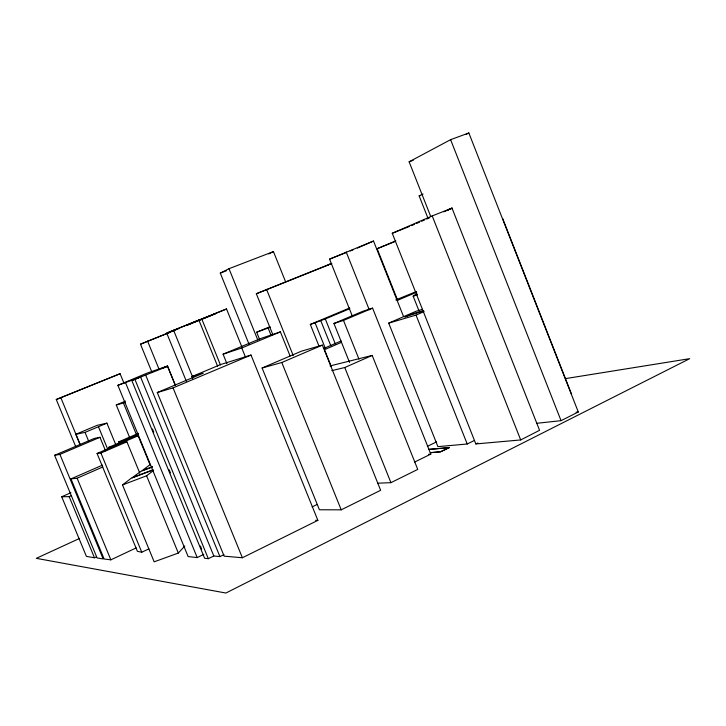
<?xml version="1.0" encoding="UTF-8"?>
<svg xmlns="http://www.w3.org/2000/svg" width="726" height="726" viewBox="0 0 726 726"><rect width="100%" height="100%" fill="white"/><g stroke="black" fill="none" stroke-linecap="round" stroke-linejoin="round"><path stroke-width="1.09" d="M153.259 469.894L131.197 478.252L122.513 484.932L154.166 561.824L178.324 553.058L184.812 546.006M122.513 484.932L146.598 475.784L153.603 470.43M149.765 464.867L142.133 470.62L152.505 466.7M430.736 216.502L409.128 161.807L450.61 139.673L468.851 132.967L578.286 411.978L561.053 420.663L536.686 423.312M465.901 134.519L468.851 132.967M520.696 439.938L539.563 430.309L451.999 208.099L432.215 215.921L392.249 233.282L475.848 443.94L520.696 439.938L432.215 215.921M249.036 344.233L220.287 273.112L228.999 268.693L273.448 251.586L285.663 281.969M268.774 253.909L273.448 251.586M191.864 376.603L203.235 373.218L157.279 392.539L224.162 556.17L242.375 557.75L317.87 520.351L251.024 355.05L221.003 364.407L191.864 376.603L192.717 378.691M341.211 509.833L380.642 490.295L322.362 345.113L301.462 351.166L262.104 368L319.404 509.77L341.211 509.833L281.797 362.51L262.104 368M377.493 483.198L390.933 482.663L417.74 469.404L372.193 355.422L330.04 365.931M203.815 554.355L197.209 557.577L188.134 556.57L117.893 385.334L138.53 377.774L131.823 380.533L204.614 558.267L208.317 558.684L213.825 555.989L219.924 556.615L223.944 554.637M414.646 462.045L430.799 454.122L372.583 308.133L362.655 311.363L333.942 323.487L349.533 362.41M430.4 452.625L440.564 451.79L449.031 447.697L440.564 451.79L430.427 452.688M422.523 309.321L416.034 311.282L388.7 323.134L437.914 446.644L467.217 443.994L474.341 440.5M312.135 506.893L317.189 504.425M427.36 446.354L436.471 441.907M475.848 443.94L477.808 443.005M427.85 217.918L419.138 195.866L423.067 194.014M102.484 465.139L70.985 478.888L104.127 559.011L110.86 559.837L136.216 547.894M150.073 464.867L138.14 435.772L97.066 453.469L137.405 551.343L141.77 552.214L148.939 548.865M70.921 492.718L61.71 496.765L86.403 556.37L94.489 557.786L96.54 556.833M79.579 538.429L36.3 558.339L225.904 593.033L689.7 358.671L565.409 378.627M331.773 370.641L344.777 367.519L372.193 355.422M61.71 496.765L69.17 496.638L71.239 495.722M352.255 315.946L329.559 259.146L373.518 241.041L403.538 316.527M70.985 478.888L77.119 478.216L102.856 466.963M357.355 248.074L373.518 241.041M411.515 225.623L414.546 224.316M416.561 223.436L419.592 222.129M421.615 221.258L424.646 219.942M426.661 219.071L429.692 217.755M447.579 210.005L451.999 208.099M443.813 211.829L452.044 208.271L447.588 210.041M272.867 334.75L256.332 293.74L331.746 263.356M151.979 372.338L140.472 344.188L178.505 328.733M186.346 381.268L166.726 333.098L198.86 320.03L217.591 366.158M323.669 348.507L341.084 341.011M341.129 342.49L324.504 349.651L331.238 366.412M138.539 433.304L118.51 441.916L122.839 441.226L138.04 434.674M423.739 310.937L404.718 316.935L409.773 314.721L423.158 310.655M388.7 323.134L416.025 315.102L424.084 311.617M97.066 453.469L100.905 453.015L126.923 441.825L139.828 473.234M171.853 331.591L174.703 330.366M241.749 346.592L226.521 308.967L166.726 333.098M281.797 362.51L322.362 345.113M328.234 264.881L330.974 263.71M194.069 322.217L186.237 325.557L206.928 317.28M329.758 264.436L331.673 263.62M226.521 308.967L194.504 321.981M59.913 454.394L103.165 558.947L97.084 557.94L54.595 455.302L59.913 454.394L99.979 437.297L105.56 450.855M207.963 316.863L216.103 313.396L195.112 321.8M54.595 455.302L94.353 438.404L99.979 437.297M333.942 323.487L343.489 320.429L372.583 308.133M80.123 444.739L75.813 434.311L85.042 432.378L106.903 423.149L115.96 445.174M397.167 300.455L416.697 292.215M416.851 294.157L414.791 295.028L417.396 294.193M418.966 310.81L413.158 296.163L417.132 294.475M397.685 300.346L377.148 248.7L395.779 240.869M157.279 392.539L173.06 387.884L251.024 355.05M75.813 434.311L97.03 425.372L106.903 423.149M395.851 299.902L416.552 291.471M319.177 346.556L310.301 324.449L349.678 307.951M310.301 324.449L325.302 318.95L349.805 308.677M226.902 363.617L223.073 354.179L260.48 338.606L280.381 331.873L290.082 355.967M223.073 354.179L241.767 347.972L280.381 331.873M129.591 437.397L116.269 404.963L125.58 401.079M131.823 380.533L167.661 366.321L175.338 385.152M259.627 339.541L256.659 332.199L269.936 326.718M256.659 332.199L270.235 327.281M117.893 385.334L146.961 373.182L167.443 366.04L175.129 384.898M167.443 366.04L161.844 368.345L167.661 366.321M75.713 446.626L56.265 399.518L120.089 373.718L123.955 383.137M56.265 399.518L120.089 373.718M377.148 248.7L394.617 241.713M140.472 344.188L169.857 332.417M392.249 233.282L409.482 226.43M329.559 259.146L346.048 252.603M350.168 250.969L353.253 249.744M256.332 293.74L328.796 264.845M220.287 273.112L226.539 270.698M152.378 467.018L140.871 471.374L132.078 477.753L152.732 469.922M409.128 161.807L413.239 160.283M413.158 296.163L417.432 294.792M116.269 404.963L125.407 402.449M419.138 195.866L420.272 195.603M138.14 435.772L133.575 436.635L108.655 447.379L112.439 446.826M122.785 442.415L126.923 441.825M576.045 412.241L578.286 411.978M449.004 447.633L428.939 449.394L449.031 447.697M428.639 454.295L430.799 454.122M315.61 520.306L317.87 520.351M77.119 478.216L110.86 559.837M69.17 496.638L94.489 557.786M98.455 426.734L107.884 449.639M100.905 453.015L141.77 552.214M85.042 432.378L88.49 440.746M60.893 397.848L80.232 444.702M134.945 379.462L208.317 558.684M152.469 428.993L153.758 432.133M169.158 469.74L170.447 472.871M200.394 545.997L201.674 549.137M125.534 382.711L197.209 557.577M123.438 402.994L136.252 434.212M146.598 475.784L178.324 553.058M173.06 387.884L242.375 557.75M147.578 341.12L159.13 369.407M145.79 375.342L219.924 556.615M140.635 377.121L213.825 555.989M201.737 318.886L220.441 364.96M173.559 330.158L192.798 377.42M228.999 268.693L257.757 339.895M241.767 347.972L245.588 357.401M266.551 289.338L293.24 355.604M268.157 328.143L271.116 335.466M343.489 320.429L358.98 359.152M325.302 318.95L335.394 344.133M344.777 367.519L390.933 482.663M320.692 320.502L330.793 345.703M315.084 322.852L325.221 348.099M346.157 251.895L369.271 309.83M416.025 315.102L467.217 443.994M502.664 218.517L571.616 394.336M450.61 139.673L561.053 420.663"/></g></svg>
